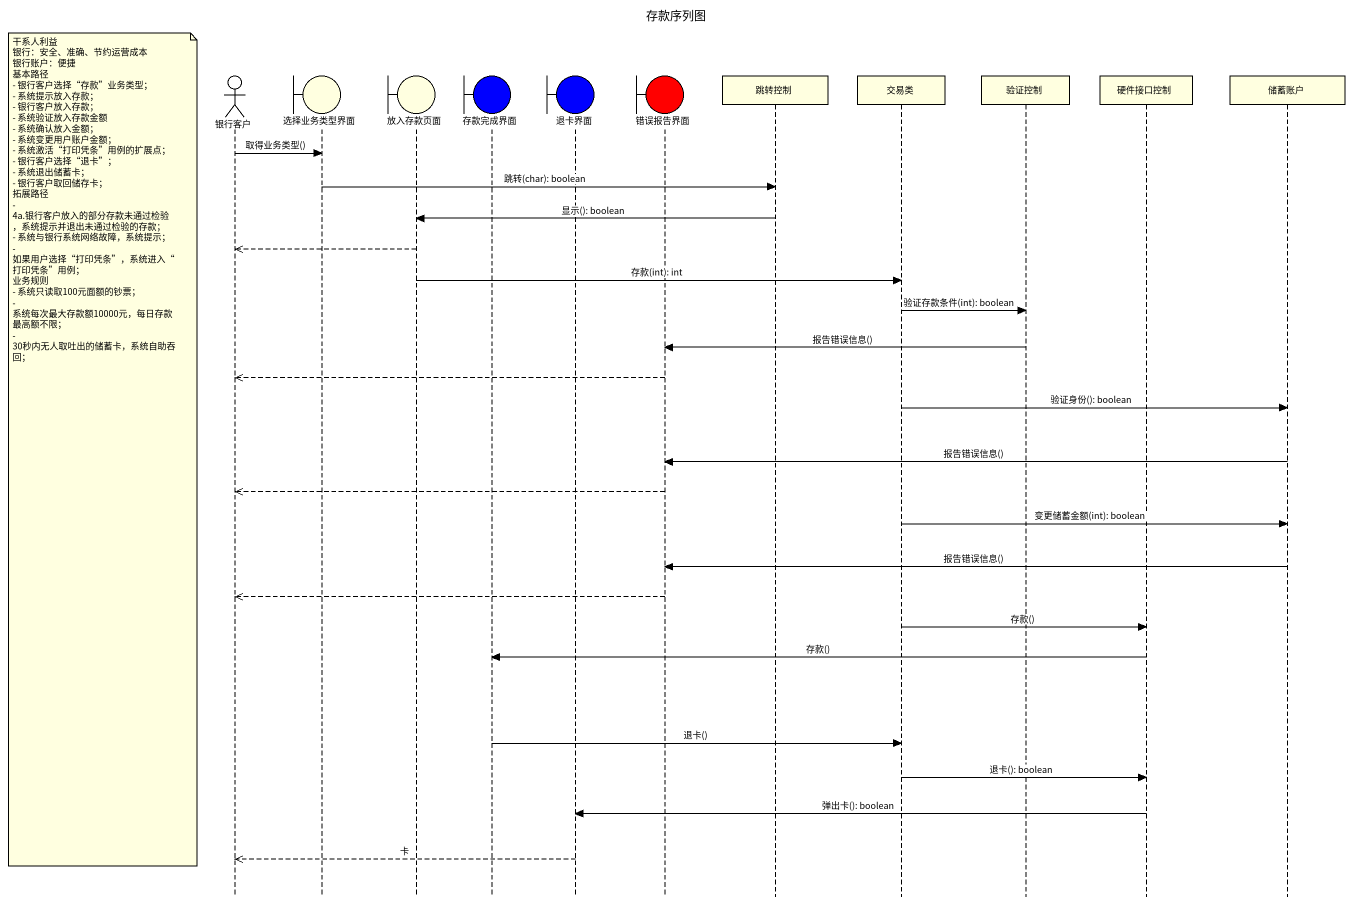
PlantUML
@startuml
title 存款序列图
hide footbox
actor 银行客户
boundary 选择业务类型界面 #FFFFE0
boundary 放入存款页面 #FFFFE0
boundary 存款完成界面 #0000FF
boundary 退卡界面 #0000FF
boundary 错误报告界面 #FF0000
participant 跳转控制 #FFFFE0
participant 交易类 #FFFFE0
participant 验证控制 #FFFFE0
participant 硬件接口控制 #FFFFE0
participant 储蓄账户 #FFFFE0

银行客户 -> 选择业务类型界面 : 取得业务类型()
选择业务类型界面 -> 跳转控制 : 跳转(char): boolean
跳转控制 -> 放入存款页面 : 显示(): boolean
放入存款页面 -->> 银行客户
放入存款页面 -> 交易类 : 存款(int): int
交易类 -> 验证控制 : 验证存款条件(int): boolean
验证控制 -> 错误报告界面 : 报告错误信息()
错误报告界面 -->> 银行客户
交易类 -> 储蓄账户 : 验证身份(): boolean
note left of 银行客户
  干系人利益
  银行：安全、准确、节约运营成本
  银行账户：便捷
  基本路径
  - 银行客户选择“存款”业务类型；
  - 系统提示放入存款；
  - 银行客户放入存款；
  - 系统验证放入存款金额
  - 系统确认放入金额；
  - 系统变更用户账户金额；
  - 系统激活“打印凭条”用例的扩展点；
  - 银行客户选择“退卡”；
  - 系统退出储蓄卡；
  - 银行客户取回储存卡；
  拓展路径
  - 4a.银行客户放入的部分存款未通过检验，系统提示并退出未通过检验的存款；
  - 系统与银行系统网络故障，系统提示；
  - 如果用户选择“打印凭条”，系统进入“打印凭条”用例；
  业务规则
  - 系统只读取100元面额的钞票；
  - 系统每次最大存款额10000元，每日存款最高额不限；
  - 30秒内无人取吐出的储蓄卡，系统自助吞回；
end note
储蓄账户 -> 错误报告界面 : 报告错误信息()
错误报告界面 -->> 银行客户
交易类 -> 储蓄账户 : 变更储蓄金额(int): boolean
储蓄账户 -> 错误报告界面 : 报告错误信息()
错误报告界面 -->> 银行客户
交易类 -> 硬件接口控制 : 存款()
硬件接口控制 -> 存款完成界面 : 存款()
存款完成界面 -> 交易类 : 退卡()
交易类 -> 硬件接口控制 : 退卡(): boolean
硬件接口控制 -> 退卡界面 : 弹出卡(): boolean
退卡界面 -->> 银行客户 : 卡
@enduml
